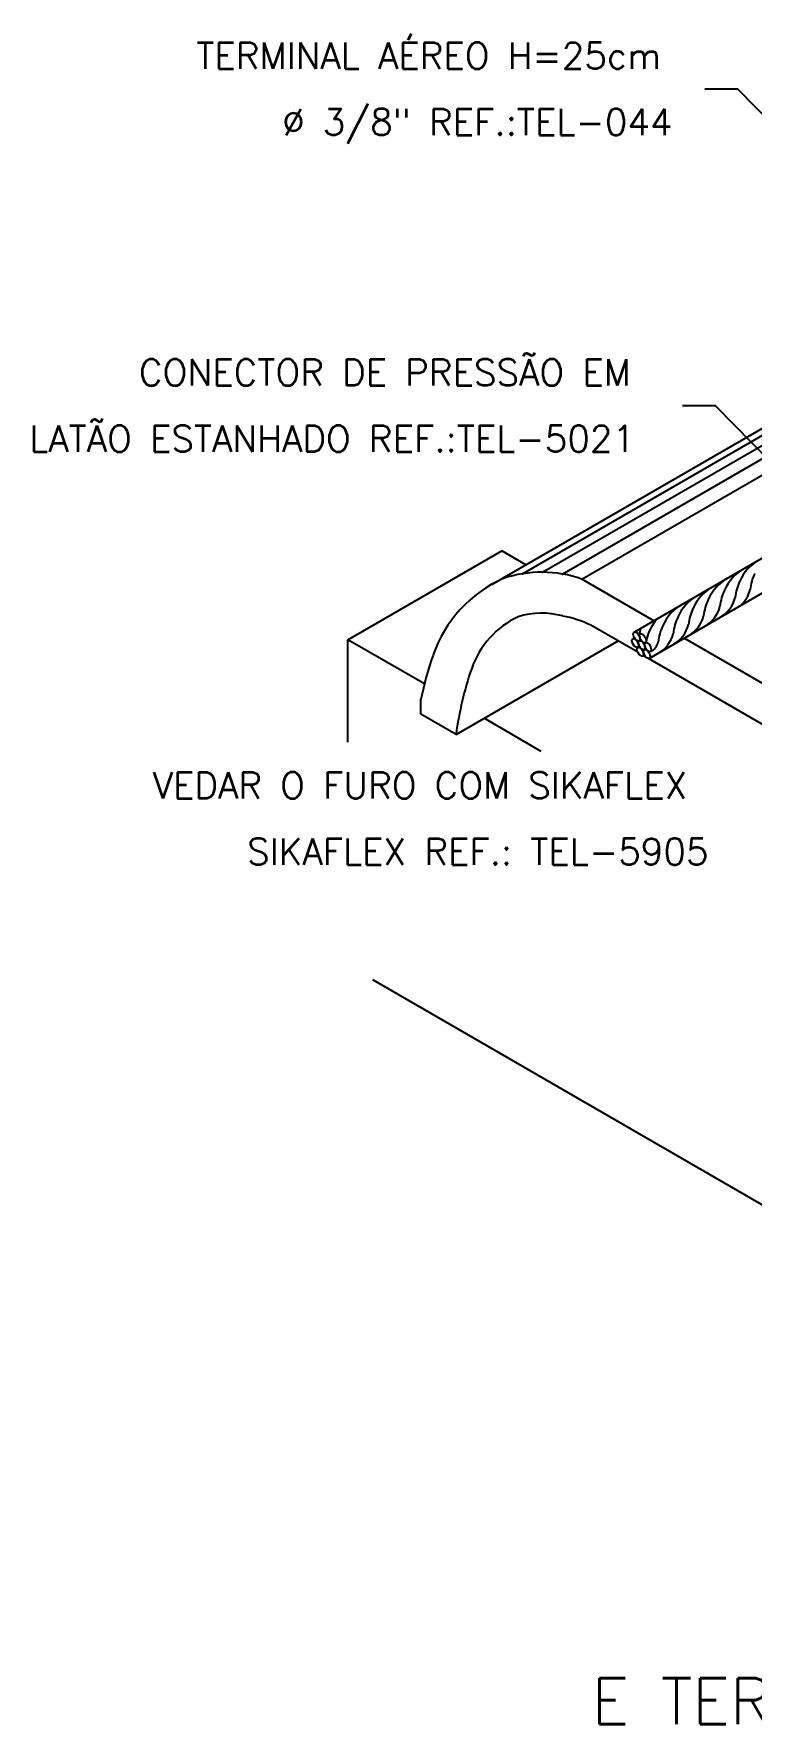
# Model space of a CAD drawing. Header units: millimetres. Extents: x -5612.5 to -5597.4, y -4716.9 to -4702.2.
# Drawn here: x -5612.49 to -5607.04, y -4716.85 to -4704.02 of the extents above; entities that cross this region are included whole.
import ezdxf
from ezdxf.enums import TextEntityAlignment as Align

# ---------------------------------------------------------------- set-up
doc = ezdxf.new("R2010")
doc.units = ezdxf.units.MM
doc.header["$LTSCALE"] = 10
doc.layers.add('Termotécnica', color=7, linetype='Continuous')
doc.styles.add('r140', font='romans.shx')
doc.styles.add('r80', font='romans.shx')

msp = doc.modelspace()

# ---------------------------------------------------------------- linework, layer by layer
at = {"layer": 'Termotécnica', "color": 2}
for p, q in [((-5607.14, -4704.436), (-5607.39, -4704.436)), ((-5606.505, -4705.086), (-5607.14, -4704.436)), ((-5607.31, -4706.841), (-5607.56, -4706.841)), ((-5606.674, -4707.491), (-5607.31, -4706.841)), ((-5607.104, -4708.084), (-5606.545, -4707.76)), ((-5610.103, -4708.617), (-5608.934, -4707.942)), ((-5608.75, -4708.048), (-5608.934, -4707.942)), ((-5607.928, -4708.559), (-5607.104, -4708.084)), ((-5607.813, -4708.759), (-5606.888, -4708.224)), ((-5610.103, -4709.396), (-5610.103, -4708.617)), ((-5609.522, -4708.952), (-5610.103, -4708.617)), ((-5608.634, -4709.465), (-5609.068, -4709.214)), ((-5604.203, -4714.498), (-5609.914, -4711.201))]:
    msp.add_line(p, q, dxfattribs=at)
at = {"layer": 'Termotécnica', "color": 3}
for p, q in [((-5609.009, -4708.197), (-5606.6, -4706.806)), ((-5607.778, -4708.473), (-5608.326, -4708.157)), ((-5608.123, -4708.274), (-5608.326, -4708.157)), ((-5607.901, -4708.713), (-5608.256, -4708.508)), ((-5609.28, -4709.337), (-5608.05, -4708.627)), ((-5606.218, -4709.374), (-5607.549, -4708.606)), ((-5607.839, -4708.749), (-5607.858, -4708.738)), ((-5606.348, -4709.61), (-5607.819, -4708.76)), ((-5609.549, -4709.182), (-5609.549, -4709.07)), ((-5609.28, -4709.337), (-5609.549, -4709.182))]:
    msp.add_line(p, q, dxfattribs=at)
at = {"layer": 'Termotécnica', "color": 1}
for p, q in [((-5608.775, -4708.117), (-5606.6, -4706.861)), ((-5608.623, -4708.105), (-5606.6, -4706.937)), ((-5608.473, -4708.119), (-5606.6, -4707.038)), ((-5608.326, -4708.157), (-5606.6, -4707.161))]:
    msp.add_line(p, q, dxfattribs=at)
at = {"layer": 'Termotécnica', "color": 3}
for centre, radius, start, end in [((-5608.63, -4709.027), 0.922, 70.7187, 108.4472), ((-5608.517, -4709.06), 0.994, 114.0641, 160.8192), ((-5608.517, -4709.06), 0.683, 115.3623, 160.8192), ((-5608.63, -4709.031), 0.615, 74.9511, 106.9961), ((-5608.632, -4709.283), 0.861, 64.1606, 79.1811), ((-5606.786, -4709.662), 2.826, 160.8192, 167.909), ((-5606.786, -4709.662), 2.516, 160.8192, 172.58)]:
    msp.add_arc(centre, radius, start, end, dxfattribs=at)
at = {"layer": 'Termotécnica', "color": 1}
for centre, radius, start, end in [((-5606.928, -4708.375), 0.34, 119.4577, 156.7272), ((-5606.813, -4708.308), 0.34, 119.4577, 156.7272), ((-5606.689, -4708.274), 0.36, 153.652, 174.0868), ((-5607.167, -4708.513), 0.34, 119.4577, 156.7272), ((-5607.052, -4708.447), 0.34, 119.4577, 156.7272), ((-5606.918, -4708.4), 0.36, 153.652, 174.0868), ((-5606.802, -4708.334), 0.36, 153.652, 174.0868), ((-5607.275, -4708.183), 0.234, 311.8161, 346.8088), ((-5607.398, -4708.646), 0.34, 119.4577, 156.7272), ((-5607.283, -4708.58), 0.34, 119.4577, 156.7272), ((-5607.157, -4708.539), 0.36, 153.652, 174.0868), ((-5607.042, -4708.472), 0.36, 153.652, 174.0868), ((-5607.504, -4708.31), 0.234, 298.3116, 346.8088), ((-5607.388, -4708.243), 0.234, 298.3116, 346.8088), ((-5607.484, -4708.694), 0.358, 138.8809, 171.091), ((-5607.743, -4708.448), 0.234, 298.3116, 346.8088), ((-5607.272, -4708.605), 0.36, 153.652, 174.0868), ((-5607.628, -4708.382), 0.234, 298.3116, 346.8088), ((-5607.537, -4708.64), 0.358, 162.0235, 171.091), ((-5607.839, -4708.619), 0.0944, 294.1701, 350.1196), ((-5607.858, -4708.515), 0.234, 298.3116, 346.8088), ((-5607.388, -4708.672), 0.36, 153.652, 174.0868)]:
    msp.add_arc(centre, radius, start, end, dxfattribs=at)
at = {"layer": 'Termotécnica', "color": 2}
for centre in [(-5607.919, -4708.642), (-5607.909, -4708.593), (-5607.871, -4708.659), (-5607.862, -4708.607), (-5607.823, -4708.674), (-5607.881, -4708.708), (-5607.833, -4708.725)]:
    msp.add_ellipse(centre, major_axis=(-0.0192, 0.0333), ratio=0.509483, dxfattribs=at)
at = {"layer": 'Termotécnica', "color": 1}
for p in [(-5608.775, -4708.117), (-5608.623, -4708.105), (-5608.473, -4708.119)]:
    msp.add_point(p, dxfattribs=at)

# ---------------------------------------------------------------- texts
at = {"layer": 'Termotécnica', "color": 2, "style": 'r80'}
for s, p in [('TERMINAL AÉREO H=25cm', (-5611.255, -4704.283)), ('%%C 3/8" REF.:TEL-044', (-5610.602, -4704.786)), ('CONECTOR DE PRESSÃO EM', (-5611.691, -4706.688)), ('LATÃO ESTANHADO REF.:TEL-5021', (-5612.524, -4707.191)), ('VEDAR O FURO COM SIKAFLEX', (-5611.587, -4709.823)), ('SIKAFLEX REF.: TEL-5905', (-5610.869, -4710.326))]:
    msp.add_text(s, height=0.2, dxfattribs=at).set_placement(p)
at = {"layer": 'Termotécnica', "color": 5, "style": 'r140'}
msp.add_text('E TERMINAL AÉREO NA TELHA CERÂMICA', height=0.35, dxfattribs=at).set_placement((-5603.563, -4716.957), align=Align.BOTTOM_CENTER)

doc.saveas('drawing.dxf')
